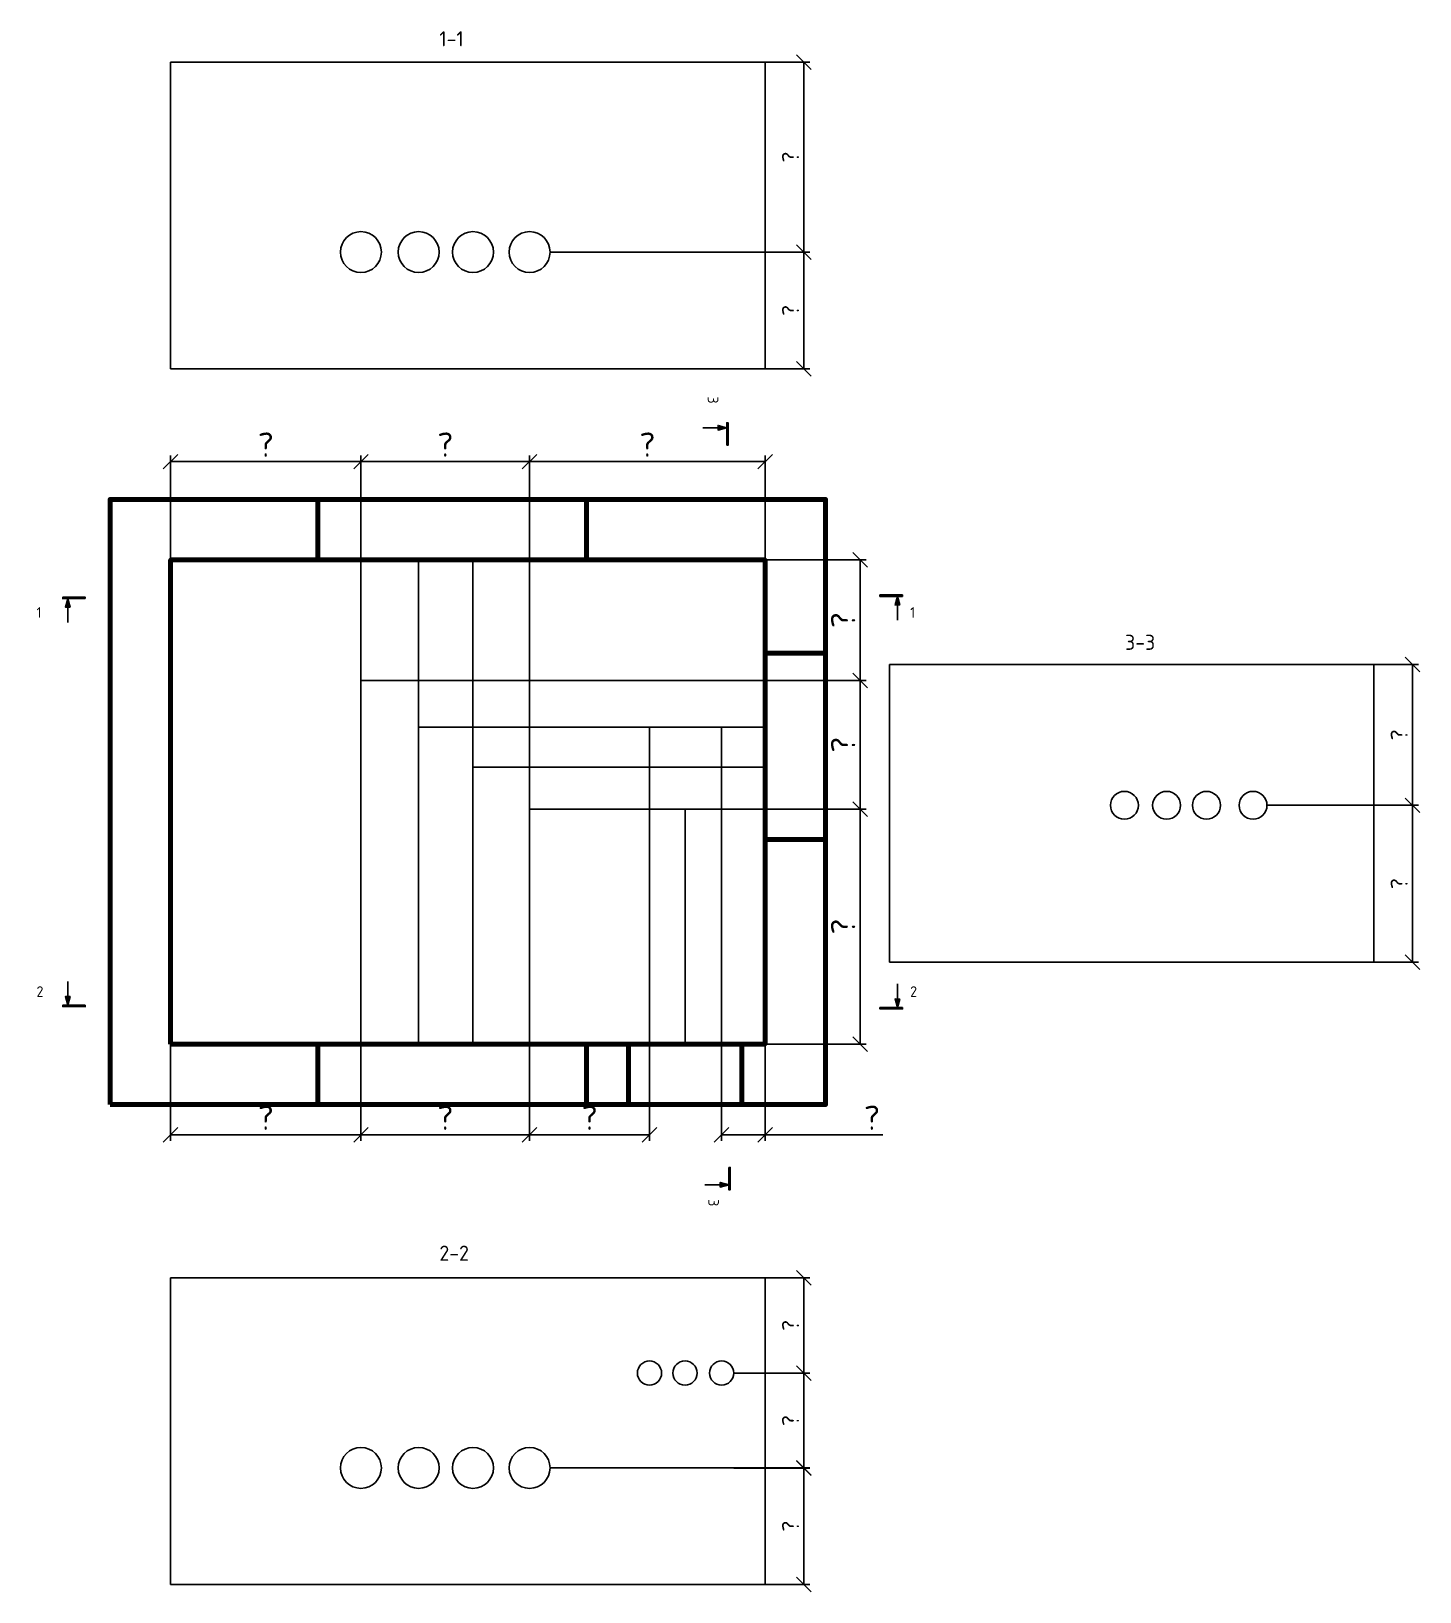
# Paper-space layout 'А3' of a CAD drawing. Header units: millimetres. Extents: x 7 to 293, y 38 to 359.
import ezdxf

# ---------------------------------------------------------------- set-up
doc = ezdxf.new("R2010")
doc.units = ezdxf.units.MM
doc.layers.add('Основной', color=1, linetype='Continuous', lineweight=60)
doc.layers.add('Размеры на чертеже', color=250, linetype='Continuous', lineweight=25)
doc.layers.add('Штриховка', color=7, linetype='Continuous')
doc.styles.add('GOST', font='GOST Common.ttf')
doc.styles.get("Standard").update_dxf_attribs({"font": 'GOST Common.ttf'})
doc.dimstyles.new('Копия М 1 к 25', dxfattribs={"dimtxt": 3.5, "dimasz": 3, "dimexe": 1.25, "dimexo": 0, "dimgap": 1, "dimtad": 1, "dimdec": 0, "dimlfac": 25, "dimzin": 0, "dimdsep": 46, "dimtxsty": 'GOST', "dimblk": 'OBLIQUE', "dimcen": 5, "dimclrd": 256, "dimclre": 256, "dimclrt": 256, "dimazin": 2, "dimtfac": 1, "dimtdec": 0, "dimtmove": 0, "dimatfit": 3, "dimldrblk": 'NONE', "dimfxl": 1.25, "dimtolj": 1, "dimtzin": 0, "dimlwd": -1, "dimlwe": -1, "dimarcsym": 2})

# ---------------------------------------------------------------- blocks, each defined once
blk = doc.blocks.new('_Oblique')
at = {"color": 0, "linetype": 'ByBlock', "lineweight": -2}
blk.add_line((-0.5, -0.5), (0.5, 0.5), dxfattribs=at)
blk = doc.blocks.new('*D421')
at = {"transparency": 16777216}
for p, q in [((75.02, 250.58), (75.02, 272.03)), ((75.02, 270.78), (109.7, 270.78)), ((109.7, 250.58), (109.7, 272.03))]:
    blk.add_line(p, q, dxfattribs=at)
at = {"layer": 'Defpoints', "color": 0, "transparency": 16777216}
for p in [(109.7, 270.78), (75.02, 250.58), (109.7, 250.58)]:
    blk.add_point(p, dxfattribs=at)
at = {"transparency": 16777216, "xscale": 3, "yscale": 3, "zscale": 3, "rotation": 180}
blk.add_blockref('_Oblique', (75.02, 270.78), dxfattribs=at)
at = {"transparency": 16777216, "xscale": 3, "yscale": 3, "zscale": 3}
blk.add_blockref('_Oblique', (109.7, 270.78), dxfattribs=at)
at = {"transparency": 16777216, "insert": (92.36, 274.28), "char_height": 5, "attachment_point": 5, "style": 'GOST'}
blk.add_mtext('\\A1;?', dxfattribs=at)
blk = doc.blocks.new('_None')
blk = doc.blocks.new('*D430')
at = {"transparency": 16777216}
for p, q in [((35.86, 246.83), (35.86, 272.03)), ((75.02, 270.78), (35.86, 270.78)), ((75.02, 250.58), (75.02, 272.03))]:
    blk.add_line(p, q, dxfattribs=at)
at = {"layer": 'Defpoints', "color": 0, "transparency": 16777216}
for p in [(35.86, 270.78), (75.02, 250.58), (35.86, 246.83)]:
    blk.add_point(p, dxfattribs=at)
at = {"transparency": 16777216, "xscale": 3, "yscale": 3, "zscale": 3, "rotation": 180}
blk.add_blockref('_Oblique', (35.86, 270.78), dxfattribs=at)
at = {"transparency": 16777216, "xscale": 3, "yscale": 3, "zscale": 3}
blk.add_blockref('_Oblique', (75.02, 270.78), dxfattribs=at)
at = {"transparency": 16777216, "insert": (55.44, 274.28), "char_height": 5, "attachment_point": 5, "style": 'GOST'}
blk.add_mtext('\\A1;?', dxfattribs=at)
blk = doc.blocks.new('*D431')
at = {"transparency": 16777216}
for p, q in [((109.7, 250.58), (109.7, 272.03)), ((109.7, 270.78), (158.15, 270.78)), ((158.15, 243.74), (158.15, 272.03))]:
    blk.add_line(p, q, dxfattribs=at)
at = {"layer": 'Defpoints', "color": 0, "transparency": 16777216}
for p in [(158.15, 270.78), (109.7, 250.58), (158.15, 243.74)]:
    blk.add_point(p, dxfattribs=at)
at = {"transparency": 16777216, "xscale": 3, "yscale": 3, "zscale": 3, "rotation": 180}
blk.add_blockref('_Oblique', (109.7, 270.78), dxfattribs=at)
at = {"transparency": 16777216, "xscale": 3, "yscale": 3, "zscale": 3}
blk.add_blockref('_Oblique', (158.15, 270.78), dxfattribs=at)
at = {"transparency": 16777216, "insert": (133.92, 274.28), "char_height": 5, "attachment_point": 5, "style": 'GOST'}
blk.add_mtext('\\A1;?', dxfattribs=at)
blk = doc.blocks.new('*D422')
at = {"transparency": 16777216}
for p, q in [((75.02, 151.02), (75.02, 131.12)), ((109.7, 151.02), (109.7, 131.12)), ((75.02, 132.37), (109.7, 132.37))]:
    blk.add_line(p, q, dxfattribs=at)
at = {"layer": 'Defpoints', "color": 0, "transparency": 16777216}
for p in [(75.02, 151.02), (109.7, 151.02), (109.7, 132.37)]:
    blk.add_point(p, dxfattribs=at)
at = {"transparency": 16777216, "xscale": 3, "yscale": 3, "zscale": 3, "rotation": 180}
blk.add_blockref('_Oblique', (75.02, 132.37), dxfattribs=at)
at = {"transparency": 16777216, "xscale": 3, "yscale": 3, "zscale": 3}
blk.add_blockref('_Oblique', (109.7, 132.37), dxfattribs=at)
at = {"transparency": 16777216, "insert": (92.36, 135.87), "char_height": 5, "attachment_point": 5, "style": 'GOST'}
blk.add_mtext('\\A1;?', dxfattribs=at)
blk = doc.blocks.new('*D423')
at = {"transparency": 16777216}
for p, q in [((35.86, 154.76), (35.86, 131.12)), ((75.02, 151.02), (75.02, 131.12)), ((75.02, 132.37), (35.86, 132.37))]:
    blk.add_line(p, q, dxfattribs=at)
at = {"layer": 'Defpoints', "color": 0, "transparency": 16777216}
for p in [(35.86, 154.76), (75.02, 151.02), (35.86, 132.37)]:
    blk.add_point(p, dxfattribs=at)
at = {"transparency": 16777216, "xscale": 3, "yscale": 3, "zscale": 3, "rotation": 180}
blk.add_blockref('_Oblique', (35.86, 132.37), dxfattribs=at)
at = {"transparency": 16777216, "xscale": 3, "yscale": 3, "zscale": 3}
blk.add_blockref('_Oblique', (75.02, 132.37), dxfattribs=at)
at = {"transparency": 16777216, "insert": (55.44, 135.87), "char_height": 5, "attachment_point": 5, "style": 'GOST'}
blk.add_mtext('\\A1;?', dxfattribs=at)
blk = doc.blocks.new('*D424')
at = {"transparency": 16777216}
for p, q in [((134.37, 157.78), (134.37, 131.12)), ((109.7, 151.02), (109.7, 131.12)), ((109.7, 132.37), (134.37, 132.37))]:
    blk.add_line(p, q, dxfattribs=at)
at = {"layer": 'Defpoints', "color": 0, "transparency": 16777216}
for p in [(134.37, 157.78), (109.7, 151.02), (134.37, 132.37)]:
    blk.add_point(p, dxfattribs=at)
at = {"transparency": 16777216, "xscale": 3, "yscale": 3, "zscale": 3, "rotation": 180}
blk.add_blockref('_Oblique', (109.7, 132.37), dxfattribs=at)
at = {"transparency": 16777216, "xscale": 3, "yscale": 3, "zscale": 3}
blk.add_blockref('_Oblique', (134.37, 132.37), dxfattribs=at)
at = {"transparency": 16777216, "insert": (122.04, 135.87), "char_height": 5, "attachment_point": 5, "style": 'GOST'}
blk.add_mtext('\\A1;?', dxfattribs=at)
blk = doc.blocks.new('*D432')
at = {"transparency": 16777216}
for p, q in [((149.2, 157.85), (149.2, 131.12)), ((158.15, 157.85), (158.15, 131.12)), ((149.2, 132.37), (158.15, 132.37)), ((158.15, 132.37), (182.37, 132.37))]:
    blk.add_line(p, q, dxfattribs=at)
at = {"layer": 'Defpoints', "color": 0, "transparency": 16777216}
for p in [(149.2, 157.85), (158.15, 157.85), (149.2, 132.37)]:
    blk.add_point(p, dxfattribs=at)
at = {"transparency": 16777216, "xscale": 3, "yscale": 3, "zscale": 3, "rotation": 180}
blk.add_blockref('_Oblique', (149.2, 132.37), dxfattribs=at)
at = {"transparency": 16777216, "xscale": 3, "yscale": 3, "zscale": 3}
blk.add_blockref('_Oblique', (158.15, 132.37), dxfattribs=at)
at = {"transparency": 16777216, "insert": (180.12, 135.87), "char_height": 5, "attachment_point": 5, "style": 'GOST'}
blk.add_mtext('\\A1;?', dxfattribs=at)
blk = doc.blocks.new('*D433')
at = {"transparency": 16777216}
for p, q in [((158.15, 250.58), (178.94, 250.58)), ((177.69, 250.58), (177.69, 225.77)), ((158.15, 225.77), (178.94, 225.77))]:
    blk.add_line(p, q, dxfattribs=at)
at = {"layer": 'Defpoints', "color": 0, "transparency": 16777216}
for p in [(158.15, 250.58), (158.15, 225.77), (177.69, 225.77)]:
    blk.add_point(p, dxfattribs=at)
at = {"transparency": 16777216, "xscale": 3, "yscale": 3, "zscale": 3}
for p, rotation in [((177.69, 250.58), 90), ((177.69, 225.77), 270)]:
    blk.add_blockref('_Oblique', p, dxfattribs=dict(at, rotation=rotation))
at = {"transparency": 16777216, "insert": (174.19, 238.17), "char_height": 5, "width": 15.9339, "attachment_point": 5, "rotation": 90, "style": 'GOST'}
blk.add_mtext('\\A1;?', dxfattribs=at)
blk = doc.blocks.new('*D434')
at = {"transparency": 16777216}
for p, q in [((158.15, 225.77), (178.94, 225.77)), ((177.69, 199.31), (177.69, 225.77)), ((158.15, 199.31), (178.94, 199.31))]:
    blk.add_line(p, q, dxfattribs=at)
at = {"layer": 'Defpoints', "color": 0, "transparency": 16777216}
for p in [(158.15, 225.77), (177.69, 225.77), (158.15, 199.31)]:
    blk.add_point(p, dxfattribs=at)
at = {"transparency": 16777216, "xscale": 3, "yscale": 3, "zscale": 3}
for p, rotation in [((177.69, 225.77), 90), ((177.69, 199.31), 270)]:
    blk.add_blockref('_Oblique', p, dxfattribs=dict(at, rotation=rotation))
at = {"transparency": 16777216, "insert": (174.19, 212.54), "char_height": 5, "attachment_point": 5, "rotation": 90, "style": 'GOST'}
blk.add_mtext('\\A1;?', dxfattribs=at)
blk = doc.blocks.new('*D435')
at = {"transparency": 16777216}
for p, q in [((158.15, 199.31), (178.94, 199.31)), ((177.69, 199.31), (177.69, 151.02)), ((158.15, 151.02), (178.94, 151.02))]:
    blk.add_line(p, q, dxfattribs=at)
at = {"layer": 'Defpoints', "color": 0, "transparency": 16777216}
for p in [(158.15, 199.31), (158.15, 151.02), (177.69, 151.02)]:
    blk.add_point(p, dxfattribs=at)
at = {"transparency": 16777216, "xscale": 3, "yscale": 3, "zscale": 3}
for p, rotation in [((177.69, 199.31), 90), ((177.69, 151.02), 270)]:
    blk.add_blockref('_Oblique', p, dxfattribs=dict(at, rotation=rotation))
at = {"transparency": 16777216, "insert": (174.19, 175.16), "char_height": 5, "attachment_point": 5, "rotation": 90, "style": 'GOST'}
blk.add_mtext('\\A1;?', dxfattribs=at)
blk = doc.blocks.new('*D436')
at = {"transparency": 16777216}
for p, q in [((261.38, 200.11), (292.56, 200.11)), ((291.31, 167.88), (291.31, 200.11)), ((283.33, 167.88), (292.56, 167.88))]:
    blk.add_line(p, q, dxfattribs=at)
at = {"layer": 'Defpoints', "color": 0, "transparency": 16777216}
for p in [(261.38, 200.11), (291.31, 200.11), (283.33, 167.88)]:
    blk.add_point(p, dxfattribs=at)
at = {"transparency": 16777216, "xscale": 3, "yscale": 3, "zscale": 3}
for p, rotation in [((291.31, 200.11), 90), ((291.31, 167.88), 270)]:
    blk.add_blockref('_Oblique', p, dxfattribs=dict(at, rotation=rotation))
at = {"transparency": 16777216, "insert": (288.56, 184), "char_height": 3.5, "attachment_point": 5, "rotation": 90, "style": 'GOST'}
blk.add_mtext('\\A1;?', dxfattribs=at)
blk = doc.blocks.new('*D437')
at = {"transparency": 16777216}
for p, q in [((283.33, 229.06), (292.56, 229.06)), ((291.31, 200.11), (291.31, 229.06)), ((283.33, 200.11), (292.56, 200.11))]:
    blk.add_line(p, q, dxfattribs=at)
at = {"layer": 'Defpoints', "color": 0, "transparency": 16777216}
for p in [(283.33, 229.06), (291.31, 229.06), (283.33, 200.11)]:
    blk.add_point(p, dxfattribs=at)
at = {"transparency": 16777216, "xscale": 3, "yscale": 3, "zscale": 3}
for p, rotation in [((291.31, 229.06), 90), ((291.31, 200.11), 270)]:
    blk.add_blockref('_Oblique', p, dxfattribs=dict(at, rotation=rotation))
at = {"transparency": 16777216, "insert": (288.56, 214.59), "char_height": 3.5, "attachment_point": 5, "rotation": 90, "style": 'GOST'}
blk.add_mtext('\\A1;?', dxfattribs=at)
blk = doc.blocks.new('направление')
at = {"layer": 'Размеры на чертеже'}
h = blk.add_hatch(color=256, dxfattribs=at)
h.dxf.hatch_style = 1
h.paths.add_polyline_path([(0, 0), (-3.75, 1.04), (-3.75, -1.03)])
blk.add_line((-10.5, 0), (-2.5, 0), dxfattribs=at)
blk.add_lwpolyline([(0, 0), (-3.75, 1.04), (-3.75, -1.03)], close=True, dxfattribs=at)
blk = doc.blocks.new('*U420')
at = {"layer": 'Штриховка', "true_color": 0x000000}
h = blk.add_hatch(color=18, dxfattribs=at)
h.dxf.hatch_style = 1
h.paths.add_polyline_path([(-3.714, 0.023), (-3.714, 0.002), (-3.382, 0.002), (-3.382, 0.023)])
h = blk.add_hatch(color=18, dxfattribs=at)
h.dxf.hatch_style = 1
h.paths.add_polyline_path([(8.356, 0.023), (8.356, 0.001), (8.688, 0.001), (8.688, 0.023)])
at = {"layer": 'Штриховка', "color": 18, "true_color": 0x000000}
for points in [[(-3.382, 0.002), (-3.382, 0.023), (-3.714, 0.023), (-3.714, 0.002)], [(8.356, 0.001), (8.356, 0.023), (8.688, 0.023), (8.688, 0.001)]]:
    blk.add_lwpolyline(points, close=True, dxfattribs=at)
at = {"layer": 'Размеры на чертеже', "yscale": 0.03333333333333333, "zscale": 0.03333333333333333}
for p, xscale, rotation in [((-3.64, 0), 0.03333333333333333, 89.99999999993935), ((8.614, 0), -0.03333333333333333, 270.0000000000607)]:
    blk.add_blockref('направление', p, dxfattribs=dict(at, xscale=xscale, rotation=rotation))
blk = doc.blocks.new('*U418')
at = {"layer": 'Штриховка', "true_color": 0x000000}
h = blk.add_hatch(color=18, dxfattribs=at)
h.dxf.hatch_style = 1
h.paths.add_polyline_path([(-3.714, 0.023), (-3.714, 0.002), (-3.382, 0.002), (-3.382, 0.023)])
h = blk.add_hatch(color=18, dxfattribs=at)
h.dxf.hatch_style = 1
h.paths.add_polyline_path([(8.356, 0.023), (8.356, 0.001), (8.688, 0.001), (8.688, 0.023)])
at = {"layer": 'Штриховка', "color": 18, "true_color": 0x000000}
for points in [[(-3.382, 0.002), (-3.382, 0.023), (-3.714, 0.023), (-3.714, 0.002)], [(8.356, 0.001), (8.356, 0.023), (8.688, 0.023), (8.688, 0.001)]]:
    blk.add_lwpolyline(points, close=True, dxfattribs=at)
at = {"layer": 'Размеры на чертеже', "yscale": 0.03333333333333333, "zscale": 0.03333333333333333}
for p, xscale, rotation in [((-3.64, 0), 0.03333333333333333, 89.99999999993935), ((8.614, 0), -0.03333333333333333, 270.0000000000607)]:
    blk.add_blockref('направление', p, dxfattribs=dict(at, xscale=xscale, rotation=rotation))
blk = doc.blocks.new('*U419')
at = {"layer": 'Штриховка', "true_color": 0x000000}
h = blk.add_hatch(color=18, dxfattribs=at)
h.dxf.hatch_style = 1
h.paths.add_polyline_path([(-3.714, 0.023), (-3.714, 0.002), (-3.382, 0.002), (-3.382, 0.023)])
h = blk.add_hatch(color=18, dxfattribs=at)
h.dxf.hatch_style = 1
h.paths.add_polyline_path([(7.281, 0.023), (7.281, 0.001), (7.612, 0.001), (7.612, 0.023)])
at = {"layer": 'Штриховка', "color": 18, "true_color": 0x000000}
for points in [[(-3.382, 0.002), (-3.382, 0.023), (-3.714, 0.023), (-3.714, 0.002)], [(7.281, 0.001), (7.281, 0.023), (7.612, 0.023), (7.612, 0.001)]]:
    blk.add_lwpolyline(points, close=True, dxfattribs=at)
at = {"layer": 'Размеры на чертеже', "yscale": 0.03333333333333333, "zscale": 0.03333333333333333}
for p, xscale, rotation in [((-3.64, 0), 0.03333333333333333, 89.99999999993935), ((7.538, 0), -0.03333333333333333, 270.0000000000607)]:
    blk.add_blockref('направление', p, dxfattribs=dict(at, xscale=xscale, rotation=rotation))
blk = doc.blocks.new('*D425')
at = {"transparency": 16777216}
for p, q in [((113.91, 313.86), (167.38, 313.86)), ((166.13, 289.88), (166.13, 313.86)), ((158.15, 289.88), (167.38, 289.88))]:
    blk.add_line(p, q, dxfattribs=at)
at = {"layer": 'Defpoints', "color": 0, "transparency": 16777216}
for p in [(113.91, 313.86), (166.13, 313.86), (158.15, 289.88)]:
    blk.add_point(p, dxfattribs=at)
at = {"transparency": 16777216, "xscale": 3, "yscale": 3, "zscale": 3}
for p, rotation in [((166.13, 313.86), 90), ((166.13, 289.88), 270)]:
    blk.add_blockref('_Oblique', p, dxfattribs=dict(at, rotation=rotation))
at = {"transparency": 16777216, "insert": (163.38, 301.87), "char_height": 3.5, "attachment_point": 5, "rotation": 90, "style": 'GOST'}
blk.add_mtext('\\A1;?', dxfattribs=at)
blk = doc.blocks.new('*D426')
at = {"transparency": 16777216}
for p, q in [((158.15, 352.93), (167.38, 352.93)), ((166.13, 313.86), (166.13, 352.93)), ((158.15, 313.86), (167.38, 313.86))]:
    blk.add_line(p, q, dxfattribs=at)
at = {"layer": 'Defpoints', "color": 0, "transparency": 16777216}
for p in [(158.15, 352.93), (166.13, 352.93), (158.15, 313.86)]:
    blk.add_point(p, dxfattribs=at)
at = {"transparency": 16777216, "xscale": 3, "yscale": 3, "zscale": 3}
for p, rotation in [((166.13, 352.93), 90), ((166.13, 313.86), 270)]:
    blk.add_blockref('_Oblique', p, dxfattribs=dict(at, rotation=rotation))
at = {"transparency": 16777216, "insert": (163.38, 333.4), "char_height": 3.5, "attachment_point": 5, "rotation": 90, "style": 'GOST'}
blk.add_mtext('\\A1;?', dxfattribs=at)
blk = doc.blocks.new('*D427')
at = {"transparency": 16777216}
for p, q in [((113.91, 63.87), (167.38, 63.87)), ((166.13, 39.9), (166.13, 63.87)), ((158.15, 39.9), (167.38, 39.9))]:
    blk.add_line(p, q, dxfattribs=at)
at = {"layer": 'Defpoints', "color": 0, "transparency": 16777216}
for p in [(113.91, 63.87), (166.13, 63.87), (158.15, 39.9)]:
    blk.add_point(p, dxfattribs=at)
at = {"transparency": 16777216, "xscale": 3, "yscale": 3, "zscale": 3}
for p, rotation in [((166.13, 63.87), 90), ((166.13, 39.9), 270)]:
    blk.add_blockref('_Oblique', p, dxfattribs=dict(at, rotation=rotation))
at = {"transparency": 16777216, "insert": (163.38, 51.88), "char_height": 3.5, "attachment_point": 5, "rotation": 90, "style": 'GOST'}
blk.add_mtext('\\A1;?', dxfattribs=at)
blk = doc.blocks.new('*D428')
at = {"transparency": 16777216}
for p, q in [((158.15, 102.94), (167.38, 102.94)), ((166.13, 83.37), (166.13, 102.94)), ((151.69, 83.37), (167.38, 83.37))]:
    blk.add_line(p, q, dxfattribs=at)
at = {"layer": 'Defpoints', "color": 0, "transparency": 16777216}
for p in [(158.15, 102.94), (166.13, 102.94), (151.69, 83.37)]:
    blk.add_point(p, dxfattribs=at)
at = {"transparency": 16777216, "xscale": 3, "yscale": 3, "zscale": 3}
for p, rotation in [((166.13, 102.94), 90), ((166.13, 83.37), 270)]:
    blk.add_blockref('_Oblique', p, dxfattribs=dict(at, rotation=rotation))
at = {"transparency": 16777216, "insert": (163.38, 93.16), "char_height": 3.5, "attachment_point": 5, "rotation": 90, "style": 'GOST'}
blk.add_mtext('\\A1;?', dxfattribs=at)
blk = doc.blocks.new('*D429')
at = {"transparency": 16777216}
for p, q in [((158.15, 83.37), (167.38, 83.37)), ((166.13, 63.8), (166.13, 83.37)), ((151.69, 63.8), (167.38, 63.8))]:
    blk.add_line(p, q, dxfattribs=at)
at = {"layer": 'Defpoints', "color": 0, "transparency": 16777216}
for p in [(158.15, 83.37), (166.13, 83.37), (151.69, 63.8)]:
    blk.add_point(p, dxfattribs=at)
at = {"transparency": 16777216, "xscale": 3, "yscale": 3, "zscale": 3}
for p, rotation in [((166.13, 83.37), 90), ((166.13, 63.8), 270)]:
    blk.add_blockref('_Oblique', p, dxfattribs=dict(at, rotation=rotation))
at = {"transparency": 16777216, "insert": (163.38, 73.59), "char_height": 3.5, "attachment_point": 5, "rotation": 90, "style": 'GOST'}
blk.add_mtext('\\A1;?', dxfattribs=at)

psp = doc.layouts.new('А3')

# ---------------------------------------------------------------- linework, layer by layer
at = {"lineweight": 100}
for p, q in [((66.146, 250.579), (66.146, 263.024)), ((121.392, 250.579), (121.392, 263.024)), ((158.146, 231.398), (170.591, 231.398)), ((158.146, 193.09), (170.591, 193.09)), ((66.146, 138.571), (66.146, 151.017)), ((121.392, 138.571), (121.392, 151.017)), ((130.041, 138.571), (130.041, 151.017)), ((153.393, 138.571), (153.393, 151.017))]:
    psp.add_line(p, q, dxfattribs=at)
for p, q in [((75.019, 151.017), (75.019, 250.579)), ((86.885, 151.017), (86.885, 250.579)), ((98.065, 151.017), (98.065, 250.579)), ((75.019, 225.766), (158.146, 225.766)), ((86.885, 216.187), (158.146, 216.187)), ((134.37, 216.187), (134.37, 151.017)), ((149.202, 216.187), (149.202, 151.017)), ((98.065, 207.978), (158.146, 207.978))]:
    psp.add_line(p, q)
at = {"color": 1}
for p, q in [((109.703, 151.017), (109.703, 250.579)), ((109.703, 199.312), (158.146, 199.312)), ((141.672, 199.312), (141.672, 151.017))]:
    psp.add_line(p, q, dxfattribs=at)
for points in [[(35.863, 352.931), (158.146, 352.931), (158.146, 289.885), (35.863, 289.885)], [(283.325, 229.062), (283.325, 167.883), (183.763, 167.883), (183.763, 229.062)], [(35.863, 102.941), (158.146, 102.941), (158.146, 39.895), (35.863, 39.895)]]:
    psp.add_lwpolyline(points, close=True)
at = {"lineweight": 100}
for points in [[(23.417, 138.571), (170.591, 138.571), (170.591, 263.024), (23.417, 263.024)], [(35.863, 151.017), (158.146, 151.017), (158.146, 250.579), (35.863, 250.579)]]:
    psp.add_lwpolyline(points, close=True, dxfattribs=at)
for centre, radius in [((75.019, 313.863), 4.207), ((86.885, 313.863), 4.207), ((98.065, 313.863), 4.207), ((109.703, 313.863), 4.207), ((232.058, 200.11), 2.868), ((240.724, 200.11), 2.868), ((248.934, 200.11), 2.868), ((258.512, 200.11), 2.868), ((134.37, 83.372), 2.489), ((141.672, 83.372), 2.489), ((149.202, 83.372), 2.489), ((75.019, 63.873), 4.207), ((86.885, 63.873), 4.207), ((98.065, 63.873), 4.207), ((109.703, 63.873), 4.207)]:
    psp.add_circle(centre, radius)

# ---------------------------------------------------------------- block references
at = {"layer": 'Размеры на чертеже'}
for name, p, xscale, yscale, zscale, rotation in [('*U419', (150.359, 227.062), 13.92584957665053, 13.92584957665053, 13.92584957665053, 270.1616573459311), ('*U420', (65.404, 242.71), 13.92584957665053, 13.92584957665053, 13.92584957665053, 0.1616573459311101), ('*U418', (65.404, 158.885), -13.92584957665053, 13.92584957665052, 13.92584957665052, 179.8383426540689)]:
    psp.add_blockref(name, p, dxfattribs=dict(at, xscale=xscale, yscale=yscale, zscale=zscale, rotation=rotation))

# ---------------------------------------------------------------- texts
at = {"char_height": 3.1113, "attachment_point": 1}
for s, insert in [('1-1', (91.154, 359.286)), ('3-3', (232.181, 235.184)), ('2-2', (91.154, 109.576))]:
    psp.add_mtext_dynamic_manual_height_columns(s, width=12.00499, gutter_width=7.778, heights=[0], dxfattribs=dict(at, insert=insert))
at = {"layer": 'Основной', "insert": (148.519, 284.184), "char_height": 2.17792, "attachment_point": 1, "rotation": 270, "style": 'GOST', "bg_fill": 3, "box_fill_scale": 1.5, "bg_fill_color": 256, "bg_fill_transparency": 0}
psp.add_mtext_dynamic_manual_height_columns('{\\C256;\\c0;3}', width=1.58932, gutter_width=0.622, heights=[0], dxfattribs=at)
at = {"layer": 'Основной', "insert": (8.282, 240.87), "char_height": 2.17792, "attachment_point": 1, "style": 'GOST', "bg_fill": 3, "box_fill_scale": 1.5, "bg_fill_color": 256, "bg_fill_transparency": 0}
psp.add_mtext_dynamic_manual_height_columns('{\\C256;\\c0;1}', width=1.58932, gutter_width=0.622, heights=[0], dxfattribs=at)

# ---------------------------------------------------------------- dimensions: what is measured, and where the dimension line sits
for base, p1, p2, picture, middle in [((166.13, 352.931), (158.146, 313.863), (158.146, 352.931), '*D426', (163.38, 333.397)), ((166.13, 313.863), (158.146, 289.885), (113.91, 313.863), '*D425', (163.38, 301.874)), ((291.309, 229.062), (283.325, 200.11), (283.325, 229.062), '*D437', (288.559, 214.586)), ((291.309, 200.11), (283.325, 167.883), (261.38, 200.11), '*D436', (288.559, 183.996)), ((166.13, 102.941), (151.691, 83.372), (158.146, 102.941), '*D428', (163.38, 93.156)), ((166.13, 83.372), (151.691, 63.803), (158.146, 83.372), '*D429', (163.38, 73.588)), ((166.13, 63.873), (158.146, 39.895), (113.91, 63.873), '*D427', (163.38, 51.884))]:
    dim = psp.add_linear_dim(base=base, p1=p1, p2=p2, angle=270, text='?', dimstyle='Копия М 1 к 25')
    dim.commit()
    dim.dimension.update_dxf_attribs({"geometry": picture, "text_midpoint": middle})
for base, p1, p2, override, picture, middle in [((35.863, 270.783), (75.019, 250.579), (35.863, 246.833), {"dimtxt": 5, "dimtmove": 1}, '*D430', (55.441, 274.283)), ((109.703, 270.783), (75.019, 250.579), (109.703, 250.579), {"dimtxt": 5}, '*D421', (92.361, 274.283)), ((158.146, 270.783), (109.703, 250.579), (158.146, 243.743), {"dimtxt": 5, "dimtmove": 1}, '*D431', (133.924, 274.283)), ((134.37, 132.372), (109.703, 151.017), (134.37, 157.776), {"dimtxt": 5, "dimtmove": 1}, '*D424', (122.036, 135.872)), ((35.863, 132.372), (75.019, 151.017), (35.863, 154.762), {"dimtxt": 5, "dimtmove": 1}, '*D423', (55.441, 135.872)), ((109.703, 132.372), (75.019, 151.017), (109.703, 151.017), {"dimtxt": 5}, '*D422', (92.361, 135.872))]:
    dim = psp.add_linear_dim(base=base, p1=p1, p2=p2, text='?', dimstyle='Копия М 1 к 25', override=override)
    dim.commit()
    dim.dimension.update_dxf_attribs({"geometry": picture, "text_midpoint": middle})
for base, p1, p2, picture, middle in [((177.692, 225.766), (158.146, 250.579), (158.146, 225.766), '*D433', (174.192, 238.172)), ((177.692, 225.766), (158.146, 199.312), (158.146, 225.766), '*D434', (174.192, 212.539)), ((177.692, 151.017), (158.146, 199.312), (158.146, 151.017), '*D435', (174.192, 175.164))]:
    dim = psp.add_linear_dim(base=base, p1=p1, p2=p2, angle=90, text='?', dimstyle='Копия М 1 к 25', override={"dimtxt": 5})
    dim.commit()
    dim.dimension.update_dxf_attribs({"geometry": picture, "text_midpoint": middle})
dim = psp.add_linear_dim(base=(149.202, 132.372), p1=(158.146, 157.853), p2=(149.202, 157.853), text='?', dimstyle='Копия М 1 к 25', override={"dimtxt": 5})
dim.commit()
dim.dimension.update_dxf_attribs({"geometry": '*D432', "text_midpoint": (180.116, 132.372), "dimtype": 160})

# ---------------------------------------------------------------- next in the draw order: texts
at = {"layer": 'Основной', "char_height": 2.17792, "style": 'GOST', "bg_fill": 3, "box_fill_scale": 1.5, "bg_fill_color": 256, "bg_fill_transparency": 0}
for s, width, heights, insert, attachment_point in [('{\\C256;\\c0;1}', 1.58932, [0], (187.977, 240.87), 1), ('{\\C256;\\c0;2}', 3.21704, [1.839], (8.282, 160.725), 7), ('{\\C256;\\c0;2}', 1.58932, [0], (187.977, 160.725), 7)]:
    psp.add_mtext_dynamic_manual_height_columns(s, width=width, gutter_width=0.622, heights=heights, dxfattribs=dict(at, insert=insert, attachment_point=attachment_point))
at = {"layer": 'Основной', "insert": (148.629, 119.121), "char_height": 2.17792, "attachment_point": 1, "rotation": 270, "style": 'GOST', "bg_fill": 3, "box_fill_scale": 1.5, "bg_fill_color": 256, "bg_fill_transparency": 0}
psp.add_mtext_dynamic_manual_height_columns('{\\C256;\\c0;3}', width=1.58932, gutter_width=0.622, heights=[0], dxfattribs=at)

doc.saveas('drawing.dxf')
